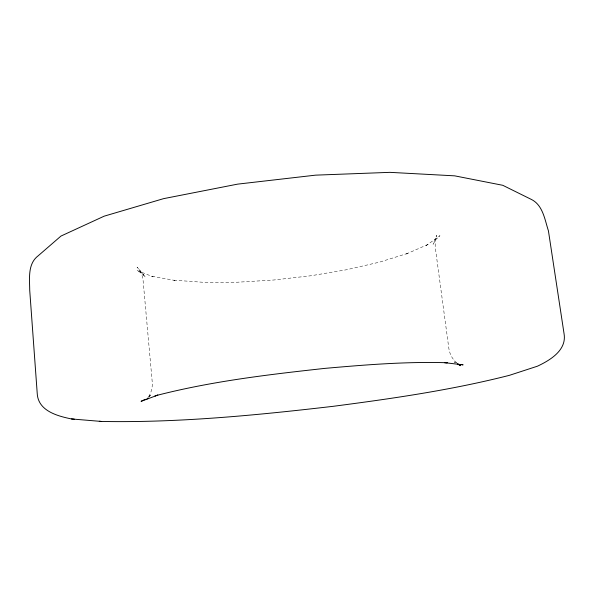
<?xml version="1.0" encoding="UTF-8"?>
<svg xmlns="http://www.w3.org/2000/svg" width="594" height="594" viewBox="0 0 594 594"><rect width="100%" height="100%" fill="white"/><g stroke="black" fill="none" stroke-linecap="round" stroke-linejoin="round"><path stroke-width="0.45" stroke-dasharray="2.97 2.23" d="M148.656 396.725C151.373 392.404 152.665 387.229 152.242 382.135L143.087 280.353C142.612 275.43 140.466 270.738 137.088 267.129L145.344 277.168L138.989 269.416M148.463 397.386L151.195 394.327L149.042 396.569M456.385 362.993L454.291 361.984L455.85 362.904M456.779 362.956C452.457 359.34 449.665 354.046 448.856 348.485L435.202 246.933L435.202 241.038L436.776 235.321L433.085 244.238L435.929 239.479L439.954 235.669L426.195 245.582L428.267 244.327L406.237 254.002L408.048 253.267L379.403 262.177L346.354 269.78L310.937 275.757L273.567 280.026L237.548 282.209L203.4 282.298L173.099 280.138L174.992 280.45L150.839 276.076L153.103 276.834L136.82 270.381L141.543 273.173L143.577 275.037"/><path stroke-width="0.89" d="M146.822 399.22L147.913 397.995M145.278 399.309L141.068 401.336L157.804 395.114L155.004 395.864C210.595 381.37 267.82 374.643 324.814 368.384C365.518 364.798 406.355 361.471 447.26 362.748L444.394 362.637L463.097 364.857L460.803 364.441M101.648 421.458C179.121 422.846 256.415 415.236 333.279 406.303C392.411 398.581 451.603 390.065 509.452 375.319L537.414 366.208C550.022 360.276 567.01 350.208 564.04 333.59L548.425 230.836C544.75 219.691 542.946 204.819 530.917 199.213L502.769 185.298L454.692 175.846L389.924 172.349L315.6 175.148L237.593 184.14L163.595 198.648L104.165 216.171L60.967 236.063L38.246 255.739C27.532 263.781 29.626 278.541 29.715 290.199L37.222 393.369C38.038 410.951 57.484 416.052 71.48 418.948L101.648 421.458L99.309 421.272M71.48 418.948L74.265 419.171M457.417 363.832L460.536 365.681L457.952 363.966"/></g></svg>
